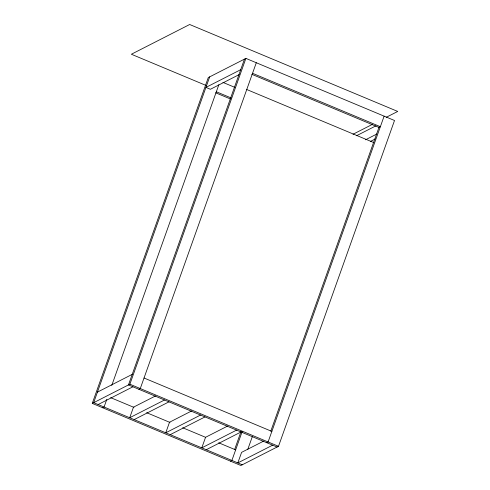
<?xml version="1.0" encoding="UTF-8"?>
<svg xmlns="http://www.w3.org/2000/svg" width="490" height="490" viewBox="0 0 490 490"><rect width="100%" height="100%" fill="white"/><g stroke="black" fill="none" stroke-linecap="round" stroke-linejoin="round"><path stroke-width="0.73" d="M92.261 403.399L208.281 77.579L245.894 58.39L394.517 120.491L278.498 446.31L240.884 465.5L92.261 403.399L129.875 384.209L245.894 58.39M209.689 76.857L93.67 402.682L242.293 464.783M106.832 399.283L104.076 407.025L102.661 407.747M111.775 385.403L218.84 84.727M244.479 59.112L128.466 384.932L277.089 447.033M256.295 62.738L140.275 388.558L138.866 389.281M234.588 449.618L241.007 431.598M242.158 431.598L231.893 460.435L230.484 461.151M247.683 449.642L252.307 436.67M270.792 431.151L379.113 126.959M384.117 116.148L268.097 441.968L266.683 442.684M240.725 69.672L205.929 87.416L210.388 89.284L239.157 74.603M352.996 134.266L372.657 124.24M386.218 117.318L397.739 111.444L189.667 24.5L131.363 54.243L206.131 85.481M356.53 135.73L375.934 125.832M365.485 139.809L376.859 134.003M370.612 141.328L375.297 138.94M97.43 392.123L132.22 374.372M98.129 404.544L132.925 386.794M155.551 395.914L133.47 407.178L129.709 417.737L164.505 399.993M134.168 419.599L168.964 401.855M191.596 410.975L169.516 422.239L165.755 432.799L200.545 415.048M170.214 434.661L205.004 416.91M227.636 426.037L205.555 437.301L201.794 447.86L236.59 430.11M206.253 449.722L241.049 431.972M263.675 441.098L241.595 452.356L237.834 462.915L272.63 445.171M252.534 73.298L380.356 126.702L378.942 127.425L251.829 74.315M246.764 89.523L373.907 142.645M222.919 82.387L234.924 87.404M216.335 91.765L231.164 97.963M215.631 92.781L230.459 98.974M144.036 377.998L271.858 431.408M129.875 384.209L278.498 446.31M110.66 397.647L133.96 407.386M146.675 412.696L169.975 422.435M182.69 427.746L205.286 437.184M218.705 442.795L235.653 449.875"/></g></svg>
